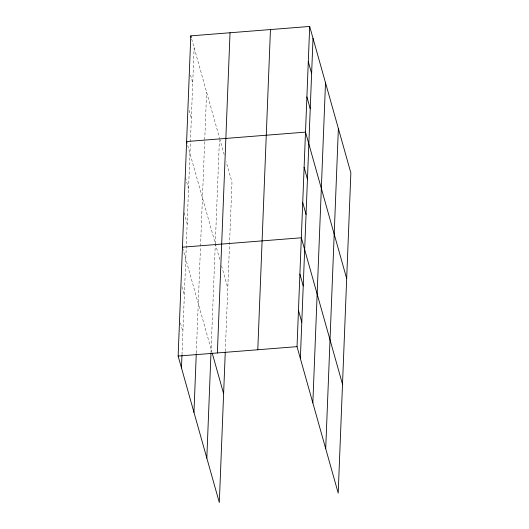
<?xml version="1.0" encoding="UTF-8"?>
<svg xmlns="http://www.w3.org/2000/svg" width="529" height="529" viewBox="0 0 529 529"><rect width="100%" height="100%" fill="white"/><g stroke="black" fill="none" stroke-linecap="round" stroke-linejoin="round"><path stroke-width="0.4" stroke-dasharray="2.65 1.98" d="M181.989 354.721L194.13 47.722M196.305 352.962L200.498 246.957M200.531 246.144L206.621 92.152M210.998 352.552L215.243 245.231M215.31 243.591L219.39 140.383M225.301 351.091L231.973 182.353L226.174 161.729M191.69 39.027L219.489 137.924M219.707 138.717L224.17 154.587M190.519 75.039L192.741 82.941M189.124 110.263L191.346 118.165M187.729 145.482L220.216 261.042M221.552 265.803L227.794 288.021M185.448 177.546L188.562 188.608M184.059 212.764L187.167 223.827M182.664 247.989L212.023 352.426M181.897 286.645L184.337 295.334M180.462 322.935L182.908 331.623"/><path stroke-width="0.79" d="M225.268 351.911L219.317 502.55L178.141 356.063L190.797 35.866L309.683 26.45L350.859 172.937L338.203 493.134L297.027 346.647L309.683 26.45M181.473 367.913L181.956 355.541M193.958 412.342L196.272 353.789M206.826 458.121L210.965 353.379M217.373 352.955L230.029 32.758M257.795 349.755L270.451 29.558M300.36 358.497L313.016 38.306M312.844 402.926L325.507 82.736M325.712 448.704L338.375 128.507M182.445 247.195L301.332 237.779L342.508 384.266M178.141 356.063L297.027 346.647M308.295 61.668L311.627 73.524M306.899 96.893L310.232 108.743M346.687 278.604L305.511 132.111L186.618 141.534L187.068 143.114M304.115 167.336L307.448 179.186M302.72 202.554L306.053 214.41M299.897 274.068L303.229 285.918M298.462 310.358L301.794 322.207M190.797 35.866L191.24 37.447M212.248 353.22L223.622 393.682"/></g></svg>
